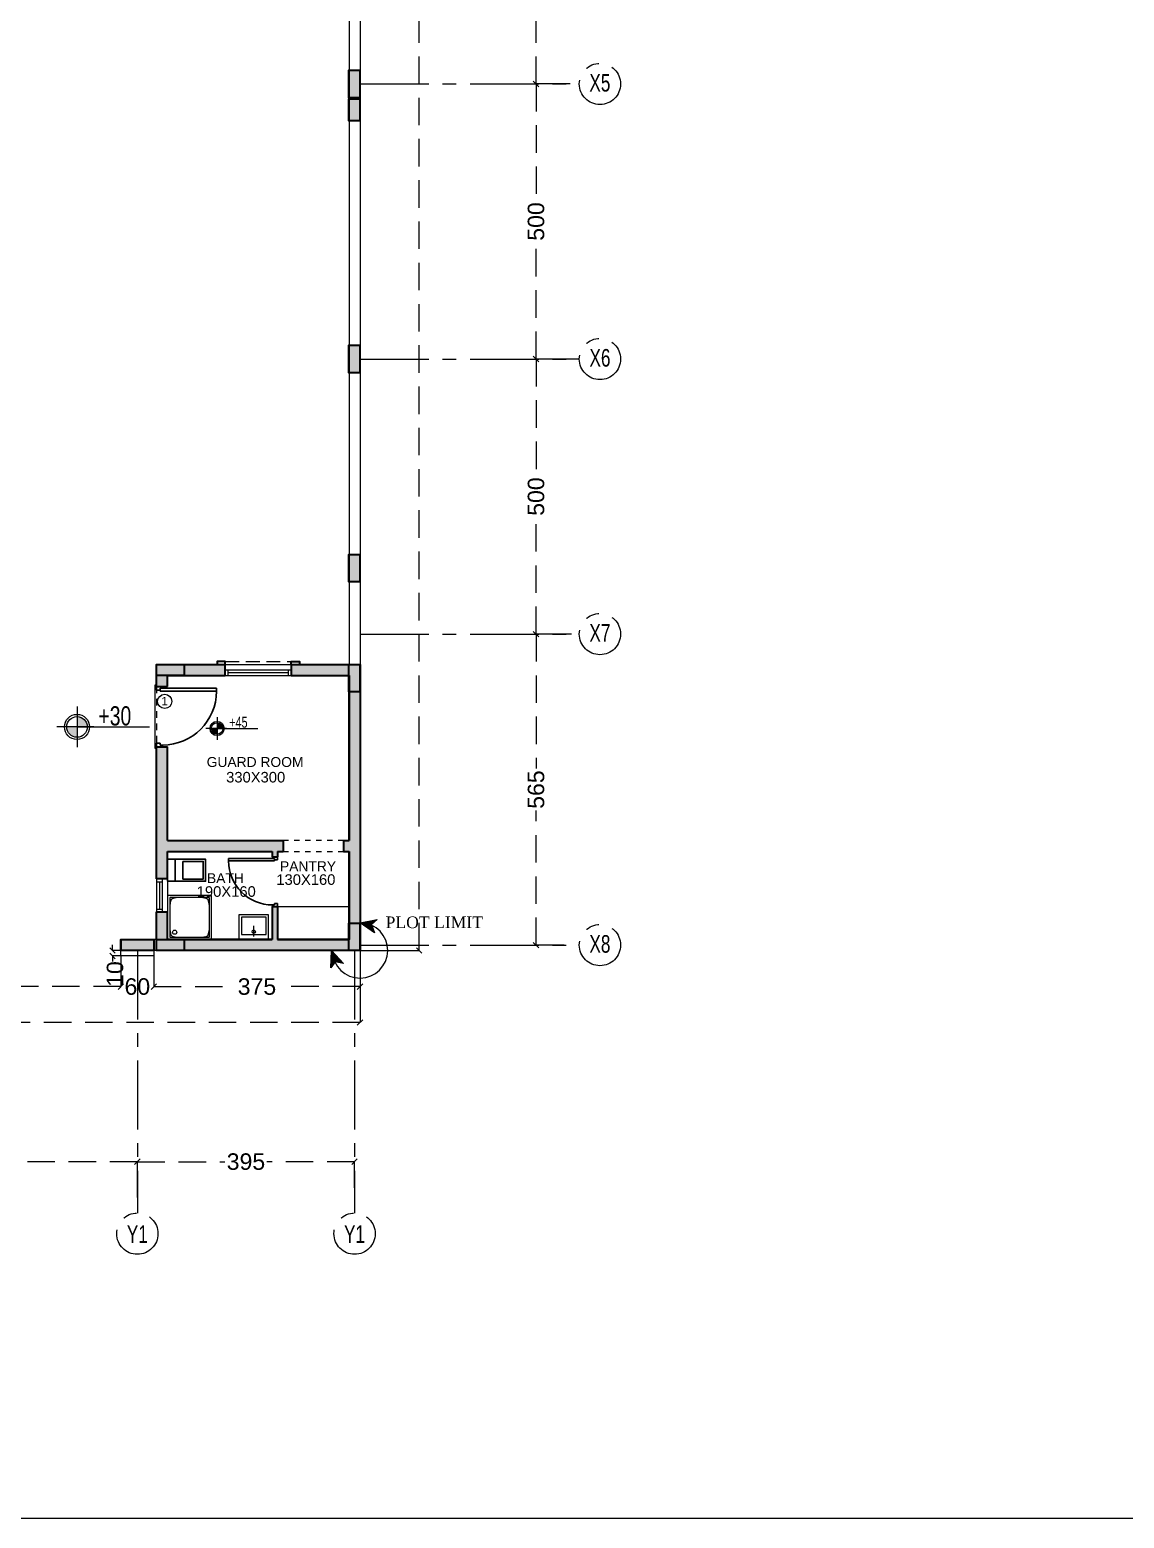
# Model space of a CAD drawing. Header units: inches. Extents: x -114 to 635, y -137 to 57.
# Drawn here: x 55.58 to 75.48, y -113.41 to -86.36 of the extents above; entities that cross this region are included whole.
import ezdxf
from ezdxf.enums import TextEntityAlignment as Align

# ---------------------------------------------------------------- set-up
doc = ezdxf.new("R2010")
doc.units = ezdxf.units.IN
doc.header["$MEASUREMENT"] = 0
doc.header["$PDMODE"] = 98
for name, pattern in [('( Hidden )', [0.375, 0.25, -0.125]), ('ABOOD', [0.375, 0.25, -0.125]), ('CENTER', [2, 1.25, -0.25, 0.25, -0.25]), ('CENTERX2', [4, 2.5, -0.5, 0.5, -0.5]), ('DASHED', [0.75, 0.5, -0.25]), ('HIDDEN', [0.375, 0.25, -0.125])]:
    doc.linetypes.add(name, pattern=pattern)
doc.layers.get('0').update_dxf_attribs({"lineweight": 5})
doc.layers.get('Defpoints').update_dxf_attribs({"lineweight": 5})
for name, color, linetype, lineweight in [('A-ARCHITRAVE', 1, 'HIDDEN', 5), ('A-ARROW', 1, 'Continuous', 5), ('A-PLOT LIMIT', 1, 'Continuous', 0), ('A-RAILING', 31, 'Continuous', 5), ('A-REFLECT DOWN', 8, 'Continuous', 5), ('A-text', 111, 'Continuous', 5), ('AXIS DIMENSION', 8, 'Continuous', 5), ('BORDER A2', 7, 'Continuous', 50), ('BOUNDARY WALL', 3, 'Continuous', 18), ('COLUMNS HATCH', 1, 'Continuous', 5), ('DIM-OUT', 3, 'Continuous', 13), ('DOOR', 1, 'Continuous', 5), ('E-C', 6, 'Continuous', 5), ('FIXTURE', 5, 'Continuous', 5), ('HATCH', 15, 'Continuous', 0), ('LEVEL SYMBOL', 8, 'Continuous', 5), ('New_Structural - Bearing_Pen_No__27', 7, 'Continuous', 35), ('PROPOSED COLUMNS', 6, 'Continuous', 30), ('STAIR', 1, 'Continuous', 5), ('WALL PROPOSED', 7, 'Continuous', 30), ('WINDOWS', 5, 'Continuous', 5)]:
    doc.layers.add(name, color=color, linetype=linetype, lineweight=lineweight)
doc.layers.add('A-TEXT-1', color=10, linetype='Continuous')
doc.layers.add('AXIES', color=7, linetype='CENTER', lineweight=0, true_color=0x949596)
doc.styles.add('002-F.FLOOR PLAN$0$xref plans$0$ATTRIBUTE', font='BKANT.TTF')
doc.styles.add('Arial', font='arial.ttf')
doc.styles.add('ARIAL-GRID', font='arial.ttf', dxfattribs={"width": 0.7, "height": 320})
doc.styles.add('BORDER', font='times.ttf', dxfattribs={"height": 0.2})
doc.styles.add('GROUND FLOOR XREF - option 3$0$ROMANS', font='arial.ttf')
doc.styles.add('GROUND FLOOR XREF - option 3$0$STYLE1', font='arial.ttf', dxfattribs={"height": 30})
doc.dimstyles.new('SITE RASH', dxfattribs={"dimtxt": 0.3, "dimasz": 0.1, "dimexe": 0, "dimexo": 0, "dimgap": 0.05, "dimtad": 0, "dimdec": 0, "dimlfac": 100, "dimzin": 0, "dimdsep": 46, "dimtxsty": 'Arial', "dimblk": 'OBLIQUE', "dimcen": 0.05, "dimclrd": 256, "dimclre": 256, "dimclrt": 256, "dimadec": 0, "dimazin": 0, "dimtfac": 10, "dimtdec": 0, "dimtix": 1, "dimtofl": 0, "dimtmove": 1, "dimatfit": 2, "dimldrblk": 'OBLIQUE', "dimfxl": 0.05, "dimtolj": 1, "dimtzin": 0, "dimlwd": -1, "dimlwe": -1, "dimarcsym": 0})

# ---------------------------------------------------------------- blocks, each defined once
blk = doc.blocks.new('_Oblique')
at = {"color": 0, "lineweight": -2}
blk.add_line((-0.5, -0.5), (0.5, 0.5), dxfattribs=at)
blk = doc.blocks.new('*D765')
at = {"layer": 'Defpoints', "color": 0, "transparency": 16777216}
for p in [(61.582, -67.094), (61.582, -103.094), (62.656, -103.094)]:
    blk.add_point(p, dxfattribs=at)
at = {"layer": 'DIM-OUT', "transparency": 16777216}
for p, q in [((61.582, -67.094), (62.656, -67.094)), ((61.582, -103.094), (62.656, -103.094))]:
    blk.add_line(p, q, dxfattribs=at)
at = {"layer": 'DIM-OUT', "color": 1, "linetype": 'DASHED', "transparency": 16777216}
for p, q in [((62.656, -67.094), (62.656, -84.596)), ((62.656, -103.094), (62.656, -85.591))]:
    blk.add_line(p, q, dxfattribs=at)
at = {"layer": 'DIM-OUT', "color": 1, "transparency": 16777216, "xscale": 0.1, "yscale": 0.1, "zscale": 0.1}
for p, rotation in [((62.656, -67.094), 90), ((62.656, -103.094), 270)]:
    blk.add_blockref('_Oblique', p, dxfattribs=dict(at, rotation=rotation))
at = {"layer": 'DIM-OUT', "transparency": 16777216, "insert": (62.656, -85.094), "char_height": 0.3, "attachment_point": 5, "rotation": 90, "style": 'Arial'}
blk.add_mtext('\\A1;3600', dxfattribs=at)
blk = doc.blocks.new('*D768')
at = {"layer": 'Defpoints', "color": 0, "transparency": 16777216}
for p in [(57.232, -103.194), (57.832, -103.194), (57.832, -103.752)]:
    blk.add_point(p, dxfattribs=at)
at = {"layer": 'DIM-OUT', "transparency": 16777216}
for p, q in [((57.232, -103.194), (57.232, -103.752)), ((57.832, -103.194), (57.832, -103.752))]:
    blk.add_line(p, q, dxfattribs=at)
at = {"layer": 'DIM-OUT', "color": 1, "linetype": 'DASHED', "transparency": 16777216}
for p, q in [((57.232, -103.752), (57.132, -103.752)), ((57.832, -103.752), (57.932, -103.752))]:
    blk.add_line(p, q, dxfattribs=at)
at = {"layer": 'DIM-OUT', "color": 1, "transparency": 16777216, "xscale": 0.1, "yscale": 0.1, "zscale": 0.1}
blk.add_blockref('_Oblique', (57.232, -103.752), dxfattribs=at)
at = {"layer": 'DIM-OUT', "color": 1, "transparency": 16777216, "xscale": 0.1, "yscale": 0.1, "zscale": 0.1, "rotation": 180}
blk.add_blockref('_Oblique', (57.832, -103.752), dxfattribs=at)
at = {"layer": 'DIM-OUT', "transparency": 16777216, "insert": (57.532, -103.752), "char_height": 0.3, "attachment_point": 5, "style": 'Arial'}
blk.add_mtext('\\A1;60', dxfattribs=at)
blk = doc.blocks.new('*D769')
at = {"layer": 'Defpoints', "color": 0, "transparency": 16777216}
for p in [(28.382, -103.194), (61.582, -103.094), (61.582, -104.403)]:
    blk.add_point(p, dxfattribs=at)
at = {"layer": 'DIM-OUT', "transparency": 16777216}
for p, q in [((28.382, -103.194), (28.382, -104.403)), ((61.582, -103.094), (61.582, -104.403))]:
    blk.add_line(p, q, dxfattribs=at)
at = {"layer": 'DIM-OUT', "color": 1, "linetype": 'DASHED', "transparency": 16777216}
for p, q in [((28.382, -104.403), (44.494, -104.403)), ((61.582, -104.403), (45.489, -104.403))]:
    blk.add_line(p, q, dxfattribs=at)
at = {"layer": 'DIM-OUT', "color": 1, "transparency": 16777216, "xscale": 0.1, "yscale": 0.1, "zscale": 0.1, "rotation": 180}
blk.add_blockref('_Oblique', (28.382, -104.403), dxfattribs=at)
at = {"layer": 'DIM-OUT', "color": 1, "transparency": 16777216, "xscale": 0.1, "yscale": 0.1, "zscale": 0.1}
blk.add_blockref('_Oblique', (61.582, -104.403), dxfattribs=at)
at = {"layer": 'DIM-OUT', "transparency": 16777216, "insert": (44.992, -104.403), "char_height": 0.3, "attachment_point": 5, "style": 'Arial'}
blk.add_mtext('\\A1;3320', dxfattribs=at)
blk = doc.blocks.new('*D771')
at = {"layer": 'Defpoints', "color": 0, "transparency": 16777216}
for p in [(52.231, -103.194), (57.232, -103.194), (52.231, -103.752)]:
    blk.add_point(p, dxfattribs=at)
at = {"layer": 'DIM-OUT', "transparency": 16777216}
for p, q in [((52.231, -103.194), (52.231, -103.752)), ((57.232, -103.194), (57.232, -103.752))]:
    blk.add_line(p, q, dxfattribs=at)
at = {"layer": 'DIM-OUT', "color": 1, "linetype": 'DASHED', "transparency": 16777216}
for p, q in [((52.231, -103.752), (54.351, -103.752)), ((57.232, -103.752), (55.112, -103.752))]:
    blk.add_line(p, q, dxfattribs=at)
at = {"layer": 'DIM-OUT', "color": 1, "transparency": 16777216, "xscale": 0.1, "yscale": 0.1, "zscale": 0.1, "rotation": 180}
blk.add_blockref('_Oblique', (52.231, -103.752), dxfattribs=at)
at = {"layer": 'DIM-OUT', "color": 1, "transparency": 16777216, "xscale": 0.1, "yscale": 0.1, "zscale": 0.1}
blk.add_blockref('_Oblique', (57.232, -103.752), dxfattribs=at)
at = {"layer": 'DIM-OUT', "transparency": 16777216, "insert": (54.731, -103.752), "char_height": 0.3, "attachment_point": 5, "style": 'Arial'}
blk.add_mtext('\\A1;500', dxfattribs=at)
blk = doc.blocks.new('*D779')
at = {"layer": 'Defpoints', "color": 0, "transparency": 16777216}
for p in [(57.081, -103.094), (57.232, -103.094), (57.232, -103.194)]:
    blk.add_point(p, dxfattribs=at)
at = {"layer": 'DIM-OUT', "color": 1, "linetype": 'DASHED', "transparency": 16777216}
for p, q in [((57.081, -103.094), (57.081, -102.994)), ((57.081, -103.194), (57.081, -103.294))]:
    blk.add_line(p, q, dxfattribs=at)
at = {"layer": 'DIM-OUT', "transparency": 16777216}
for p, q in [((57.232, -103.094), (57.081, -103.094)), ((57.232, -103.194), (57.081, -103.194))]:
    blk.add_line(p, q, dxfattribs=at)
at = {"layer": 'DIM-OUT', "color": 1, "transparency": 16777216, "xscale": 0.1, "yscale": 0.1, "zscale": 0.1}
for p, rotation in [((57.081, -103.094), 270), ((57.081, -103.194), 90)]:
    blk.add_blockref('_Oblique', p, dxfattribs=dict(at, rotation=rotation))
at = {"layer": 'DIM-OUT', "transparency": 16777216, "insert": (57.127, -103.523), "char_height": 0.3, "attachment_point": 5, "rotation": 90, "style": 'Arial'}
blk.add_mtext('\\A1;10', dxfattribs=at)
blk = doc.blocks.new('*D780')
at = {"layer": 'Defpoints', "color": 0, "transparency": 16777216}
for p in [(57.832, -103.194), (61.582, -103.094), (61.582, -103.752)]:
    blk.add_point(p, dxfattribs=at)
at = {"layer": 'DIM-OUT', "transparency": 16777216}
for p, q in [((57.832, -103.194), (57.832, -103.752)), ((61.582, -103.094), (61.582, -103.752))]:
    blk.add_line(p, q, dxfattribs=at)
at = {"layer": 'DIM-OUT', "color": 1, "linetype": 'DASHED', "transparency": 16777216}
for p, q in [((57.832, -103.752), (59.324, -103.752)), ((61.582, -103.752), (60.089, -103.752))]:
    blk.add_line(p, q, dxfattribs=at)
at = {"layer": 'DIM-OUT', "color": 1, "transparency": 16777216, "xscale": 0.1, "yscale": 0.1, "zscale": 0.1, "rotation": 180}
blk.add_blockref('_Oblique', (57.832, -103.752), dxfattribs=at)
at = {"layer": 'DIM-OUT', "color": 1, "transparency": 16777216, "xscale": 0.1, "yscale": 0.1, "zscale": 0.1}
blk.add_blockref('_Oblique', (61.582, -103.752), dxfattribs=at)
at = {"layer": 'DIM-OUT', "transparency": 16777216, "insert": (59.707, -103.752), "char_height": 0.3, "attachment_point": 5, "style": 'Arial'}
blk.add_mtext('\\A1;375', dxfattribs=at)
blk = doc.blocks.new('DSADAASDASDASASDASASDASASDASASDAS')
at = {"layer": 'COLUMNS HATCH'}
for points in [[(906.8, -97.005), (906.6, -97.005), (906.6, -96.505), (906.8, -96.505)], [(906.8, -97.425), (906.6, -97.425), (906.6, -97.025), (906.8, -97.025)], [(906.8, -102.005), (906.6, -102.005), (906.6, -101.505), (906.8, -101.505)], [(906.8, -105.805), (906.6, -105.805), (906.6, -105.305), (906.8, -105.305)], [(903.1, -107.505), (903.1, -107.305), (903.6, -107.305), (903.6, -107.505)], [(906.8, -107.805), (906.6, -107.805), (906.6, -107.305), (906.8, -107.305)], [(906.8, -112.507), (906.6, -112.507), (906.6, -112.007), (906.8, -112.007)], [(902.45, -112.507), (902.45, -112.307), (903.051, -112.307), (903.051, -112.507)], [(903.1, -112.505), (903.1, -112.305), (903.6, -112.305), (903.6, -112.505)]]:
    blk.add_hatch(color=256, dxfattribs=at).paths.add_polyline_path(points)
at = {"layer": 'PROPOSED COLUMNS'}
for points in [[(906.8, -97.005), (906.6, -97.005), (906.6, -96.505), (906.8, -96.505)], [(906.8, -97.425), (906.6, -97.425), (906.6, -97.025), (906.8, -97.025)], [(906.8, -102.005), (906.6, -102.005), (906.6, -101.505), (906.8, -101.505)], [(906.8, -105.805), (906.6, -105.805), (906.6, -105.305), (906.8, -105.305)], [(903.1, -107.505), (903.1, -107.305), (903.6, -107.305), (903.6, -107.505)], [(906.8, -107.805), (906.6, -107.805), (906.6, -107.305), (906.8, -107.305)], [(906.8, -112.507), (906.6, -112.507), (906.6, -112.007), (906.8, -112.007)], [(902.45, -112.507), (902.45, -112.307), (903.051, -112.307), (903.051, -112.507)], [(903.1, -112.505), (903.1, -112.305), (903.6, -112.305), (903.6, -112.505)]]:
    blk.add_lwpolyline(points, close=True, dxfattribs=at)
blk = doc.blocks.new('WSA-GRID')
at = {"layer": 'AXIES', "style": 'ARIAL-GRID', "width": 0.7}
blk.add_attdef('GRID', text='', height=320, dxfattribs=at).set_placement((0, 522), align=Align.MIDDLE_CENTER)
blk = doc.blocks.new('*D989')
at = {"layer": 'AXIS DIMENSION', "transparency": 16777216}
for p, q in [((65.371, -82.344), (64.783, -82.344)), ((65.4, -87.344), (64.783, -87.344))]:
    blk.add_line(p, q, dxfattribs=at)
at = {"layer": 'AXIS DIMENSION', "color": 17, "linetype": 'DASHED', "transparency": 16777216}
for p, q in [((64.783, -82.344), (64.783, -84.463)), ((64.783, -87.344), (64.783, -85.225))]:
    blk.add_line(p, q, dxfattribs=at)
at = {"layer": 'Defpoints', "color": 0, "transparency": 16777216}
for p in [(65.371, -82.344), (64.783, -87.344), (65.4, -87.344)]:
    blk.add_point(p, dxfattribs=at)
at = {"layer": 'AXIS DIMENSION', "color": 17, "transparency": 16777216, "xscale": 0.1, "yscale": 0.1, "zscale": 0.1}
for p, rotation in [((64.783, -82.344), 90), ((64.783, -87.344), 270)]:
    blk.add_blockref('_Oblique', p, dxfattribs=dict(at, rotation=rotation))
at = {"layer": 'AXIS DIMENSION', "color": 3, "transparency": 16777216, "insert": (64.783, -84.844), "char_height": 0.3, "attachment_point": 5, "rotation": 90, "style": 'Arial'}
blk.add_mtext('\\A1;500', dxfattribs=at)
blk = doc.blocks.new('*D990')
at = {"layer": 'AXIS DIMENSION', "transparency": 16777216}
for p, q in [((65.4, -87.344), (64.783, -87.344)), ((65.569, -92.344), (64.783, -92.344))]:
    blk.add_line(p, q, dxfattribs=at)
at = {"layer": 'AXIS DIMENSION', "color": 17, "linetype": 'DASHED', "transparency": 16777216}
for p, q in [((64.783, -87.344), (64.783, -89.463)), ((64.783, -92.344), (64.783, -90.225))]:
    blk.add_line(p, q, dxfattribs=at)
at = {"layer": 'Defpoints', "color": 0, "transparency": 16777216}
for p in [(65.4, -87.344), (64.783, -92.344), (65.569, -92.344)]:
    blk.add_point(p, dxfattribs=at)
at = {"layer": 'AXIS DIMENSION', "color": 17, "transparency": 16777216, "xscale": 0.1, "yscale": 0.1, "zscale": 0.1}
for p, rotation in [((64.783, -87.344), 90), ((64.783, -92.344), 270)]:
    blk.add_blockref('_Oblique', p, dxfattribs=dict(at, rotation=rotation))
at = {"layer": 'AXIS DIMENSION', "color": 3, "transparency": 16777216, "insert": (64.783, -89.844), "char_height": 0.3, "attachment_point": 5, "rotation": 90, "style": 'Arial'}
blk.add_mtext('\\A1;500', dxfattribs=at)
blk = doc.blocks.new('*D991')
at = {"layer": 'AXIS DIMENSION', "transparency": 16777216}
for p, q in [((65.569, -92.344), (64.783, -92.344)), ((65.429, -97.344), (64.783, -97.344))]:
    blk.add_line(p, q, dxfattribs=at)
at = {"layer": 'AXIS DIMENSION', "color": 17, "linetype": 'DASHED', "transparency": 16777216}
for p, q in [((64.783, -92.344), (64.783, -94.463)), ((64.783, -97.344), (64.783, -95.225))]:
    blk.add_line(p, q, dxfattribs=at)
at = {"layer": 'Defpoints', "color": 0, "transparency": 16777216}
for p in [(65.569, -92.344), (64.783, -97.344), (65.429, -97.344)]:
    blk.add_point(p, dxfattribs=at)
at = {"layer": 'AXIS DIMENSION', "color": 17, "transparency": 16777216, "xscale": 0.1, "yscale": 0.1, "zscale": 0.1}
for p, rotation in [((64.783, -92.344), 90), ((64.783, -97.344), 270)]:
    blk.add_blockref('_Oblique', p, dxfattribs=dict(at, rotation=rotation))
at = {"layer": 'AXIS DIMENSION', "color": 3, "transparency": 16777216, "insert": (64.783, -94.844), "char_height": 0.3, "attachment_point": 5, "rotation": 90, "style": 'Arial'}
blk.add_mtext('\\A1;500', dxfattribs=at)
blk = doc.blocks.new('*D992')
at = {"layer": 'AXIS DIMENSION', "transparency": 16777216}
for p, q in [((65.429, -97.344), (64.783, -97.344)), ((65.292, -102.997), (64.783, -102.997))]:
    blk.add_line(p, q, dxfattribs=at)
at = {"layer": 'AXIS DIMENSION', "color": 17, "linetype": 'DASHED', "transparency": 16777216}
for p, q in [((64.783, -97.344), (64.783, -99.788)), ((64.783, -102.997), (64.783, -100.553))]:
    blk.add_line(p, q, dxfattribs=at)
at = {"layer": 'Defpoints', "color": 0, "transparency": 16777216}
for p in [(65.429, -97.344), (64.783, -102.997), (65.292, -102.997)]:
    blk.add_point(p, dxfattribs=at)
at = {"layer": 'AXIS DIMENSION', "color": 17, "transparency": 16777216, "xscale": 0.1, "yscale": 0.1, "zscale": 0.1}
for p, rotation in [((64.783, -97.344), 90), ((64.783, -102.997), 270)]:
    blk.add_blockref('_Oblique', p, dxfattribs=dict(at, rotation=rotation))
at = {"layer": 'AXIS DIMENSION', "color": 3, "transparency": 16777216, "insert": (64.783, -100.17), "char_height": 0.3, "attachment_point": 5, "rotation": 90, "style": 'Arial'}
blk.add_mtext('\\A1;565', dxfattribs=at)
blk = doc.blocks.new('*D999')
at = {"layer": 'AXIS DIMENSION', "transparency": 16777216}
for p, q in [((51.981, -107.437), (51.981, -106.934)), ((57.532, -107.585), (57.532, -106.934))]:
    blk.add_line(p, q, dxfattribs=at)
at = {"layer": 'AXIS DIMENSION', "color": 17, "linetype": 'DASHED', "transparency": 16777216}
for p, q in [((51.981, -106.934), (54.374, -106.934)), ((57.532, -106.934), (55.139, -106.934))]:
    blk.add_line(p, q, dxfattribs=at)
at = {"layer": 'Defpoints', "color": 0, "transparency": 16777216}
for p in [(57.532, -106.934), (51.981, -107.437), (57.532, -107.585)]:
    blk.add_point(p, dxfattribs=at)
at = {"layer": 'AXIS DIMENSION', "color": 17, "transparency": 16777216, "xscale": 0.1, "yscale": 0.1, "zscale": 0.1, "rotation": 180}
blk.add_blockref('_Oblique', (51.981, -106.934), dxfattribs=at)
at = {"layer": 'AXIS DIMENSION', "color": 17, "transparency": 16777216, "xscale": 0.1, "yscale": 0.1, "zscale": 0.1}
blk.add_blockref('_Oblique', (57.532, -106.934), dxfattribs=at)
at = {"layer": 'AXIS DIMENSION', "color": 3, "transparency": 16777216, "insert": (54.756, -106.934), "char_height": 0.3, "attachment_point": 5, "style": 'Arial'}
blk.add_mtext('\\A1;555', dxfattribs=at)
blk = doc.blocks.new('*D1000')
at = {"layer": 'AXIS DIMENSION', "transparency": 16777216}
for p, q in [((57.532, -107.585), (57.532, -106.934)), ((61.482, -107.408), (61.482, -106.934))]:
    blk.add_line(p, q, dxfattribs=at)
at = {"layer": 'AXIS DIMENSION', "color": 17, "linetype": 'DASHED', "transparency": 16777216}
for p, q in [((57.532, -106.934), (59.124, -106.934)), ((61.482, -106.934), (59.889, -106.934))]:
    blk.add_line(p, q, dxfattribs=at)
at = {"layer": 'Defpoints', "color": 0, "transparency": 16777216}
for p in [(61.482, -106.934), (61.482, -107.408), (57.532, -107.585)]:
    blk.add_point(p, dxfattribs=at)
at = {"layer": 'AXIS DIMENSION', "color": 17, "transparency": 16777216, "xscale": 0.1, "yscale": 0.1, "zscale": 0.1, "rotation": 180}
blk.add_blockref('_Oblique', (57.532, -106.934), dxfattribs=at)
at = {"layer": 'AXIS DIMENSION', "color": 17, "transparency": 16777216, "xscale": 0.1, "yscale": 0.1, "zscale": 0.1}
blk.add_blockref('_Oblique', (61.482, -106.934), dxfattribs=at)
at = {"layer": 'AXIS DIMENSION', "color": 3, "transparency": 16777216, "insert": (59.507, -106.934), "char_height": 0.3, "attachment_point": 5, "style": 'Arial'}
blk.add_mtext('\\A1;395', dxfattribs=at)
blk = doc.blocks.new('A$C0E3A7F21')
at = {"layer": 'FIXTURE'}
for p, q in [((-1.387, -1.124), (-2.187, -1.124)), ((-2.187, -1.124), (-2.187, -1.924)), ((-2.147, -1.173), (-2.147, -1.875)), ((-2.133, -1.226), (-2.147, -1.307)), ((-1.436, -1.164), (-2.138, -1.164)), ((-2.005, -1.164), (-2.086, -1.179)), ((-1.488, -1.179), (-1.569, -1.164)), ((-1.427, -1.307), (-1.441, -1.226)), ((-1.427, -1.875), (-1.427, -1.173)), ((-1.387, -1.924), (-1.387, -1.124)), ((-2.147, -1.742), (-2.133, -1.823)), ((-2.138, -1.884), (-1.436, -1.884)), ((-2.086, -1.87), (-2.005, -1.884)), ((-1.569, -1.884), (-1.488, -1.87)), ((-1.441, -1.823), (-1.427, -1.742)), ((-2.187, -1.924), (-1.387, -1.924))]:
    blk.add_line(p, q, dxfattribs=at)
blk.add_circle((-1.518, -1.795), 0.0378, dxfattribs=at)
for centre, radius, start, end in [((-2.138, -1.173), 0.00889, 90, 180.001), ((-2.076, -1.235), 0.0578, 99.934, 170.066), ((-1.498, -1.235), 0.0578, 9.933, 80.066), ((-1.436, -1.173), 0.00889, 0.002, 90.003), ((-2.138, -1.875), 0.00889, 180, 270), ((-2.076, -1.813), 0.0578, 189.934, 260.067), ((-1.498, -1.813), 0.0578, 279.933, 350.066), ((-1.436, -1.875), 0.00889, 270, 0)]:
    blk.add_arc(centre, radius, start, end, dxfattribs=at)
blk = doc.blocks.new('*U1167')
blk.add_line((0, -0.06), (0, -0.277))
at = {"flags": 128}
for points in [[(0.3, 0), (-0.3, 0), (-0.3, -0.5), (0.3, -0.5)], [(0.25, -0.1), (-0.25, -0.1), (-0.25, -0.45), (0.25, -0.45)]]:
    blk.add_lwpolyline(points, close=True, dxfattribs=at)
blk.add_circle((0, -0.156), 0.0354)
blk = doc.blocks.new('*U1166')
at = {"linetype": 'Continuous', "lineweight": 25}
blk.add_line((0.2, -0.14), (-0.2, -0.14), dxfattribs=at)
at = {"linetype": 'Continuous', "lineweight": 25, "flags": 128}
for points in [[(-0.2, 0), (0.2, 0), (0.2, -0.69), (-0.2, -0.69)], [(-0.16, -0.28), (-0.16, -0.65), (0.16, -0.65), (0.16, -0.28)]]:
    blk.add_lwpolyline(points, close=True, dxfattribs=at)
blk = doc.blocks.new('DOOR 1.00M')
at = {"layer": 'DOOR', "lineweight": 25}
for p, q in [((-0.1, 0.97), (-0.1, 1)), ((0, 0.94), (0, 1)), ((-0.06, 0.97), (-0.1, 0.97)), ((-0.06, 0.94), (-0.06, 0.97)), ((-0.06, 0.94), (0, 0.94)), ((-0.99, 0.08), (-0.06, 0.08)), ((-0.99, 0.08), (-0.99, 0.03)), ((-0.99, 0.03), (-0.06, 0.03)), ((-0.1, 0.03), (-0.1, 0)), ((-0.06, 0.08), (-0.06, 0.03)), ((-0.06, 0.06), (0, 0.06)), ((0, 0.06), (0, 0))]:
    blk.add_line(p, q, dxfattribs=at)
blk.add_arc((-0.1, 0.08), 0.89, 90, 180, dxfattribs=at)
blk = doc.blocks.new('002-F.FLOOR PLAN$0$xref plans$0$LVL-PL')
h = blk.add_hatch(color=256)
h.paths.add_polyline_path([(0, 0.123), (0, 0), (0.123, 0, 0.414214)])
h.paths.add_polyline_path([(0, 0), (-0.123, 0, 0.414214), (0, -0.123)])
for p, q in [((0, 0.242), (0, -0.242)), ((0.2, 0), (-0.242, 0)), ((0, 0), (0.865, 0))]:
    blk.add_line(p, q)
for radius in [0.15, 0.123]:
    blk.add_circle((0, 0), radius)
at = {"style": '002-F.FLOOR PLAN$0$xref plans$0$ATTRIBUTE', "width": 0.75, "flags": 12}
for tag, p in [('LEVEL', (0.517, 0.151)), ('POSITION', (0.517, -0.154))]:
    blk.add_attdef(tag, text='', height=0.2, dxfattribs=at).set_placement(p, align=Align.MIDDLE)

msp = doc.modelspace()

# ---------------------------------------------------------------- hatches: boundary and pattern name
at = {"layer": 'A-PLOT LIMIT'}
h = msp.add_hatch(color=256, dxfattribs=at)
h.dxf.hatch_style = 1
h.paths.add_polyline_path([(61.896, -102.531), (61.793, -102.625), (61.845, -102.773), (61.582, -102.591)])
h = msp.add_hatch(color=256, dxfattribs=at)
h.dxf.hatch_style = 1
h.paths.add_polyline_path([(61.281, -103.33), (61.128, -103.299), (61.048, -103.413), (61.065, -103.094)])
at = {"layer": 'HATCH', "true_color": 0x939598}
h = msp.add_hatch(color=252, dxfattribs=at)
h.dxf.hatch_style = 1
h.paths.add_polyline_path([(61.582, -97.894), (60.332, -97.894), (60.332, -98.094), (61.382, -98.094), (61.382, -101.094), (61.282, -101.094), (61.282, -101.294), (61.382, -101.294), (61.382, -102.894), (60.082, -102.894), (59.982, -102.894), (59.982, -102.894), (58.082, -102.894), (58.082, -102.894), (58.082, -102.394), (57.882, -102.394), (57.882, -103.094), (61.582, -103.094)])
h = msp.add_hatch(color=252, dxfattribs=at)
h.dxf.hatch_style = 1
h.paths.add_polyline_path([(58.082, -98.094), (59.132, -98.094), (59.132, -97.894), (57.882, -97.894), (57.882, -98.294), (58.082, -98.294)])
h = msp.add_hatch(color=252, dxfattribs=at)
h.dxf.hatch_style = 1
h.paths.add_polyline_path([(58.082, -101.094), (58.082, -99.394), (57.882, -99.394), (57.882, -101.794), (58.082, -101.794), (58.082, -101.294), (59.982, -101.294), (59.982, -101.394), (60.082, -101.394), (60.082, -101.294), (60.182, -101.294), (60.182, -101.094)])
h = msp.add_hatch(color=252, dxfattribs=at)
h.dxf.hatch_style = 1
h.paths.add_polyline_path([(60.082, -102.294), (59.982, -102.294), (59.982, -102.894), (60.082, -102.894)])

# ---------------------------------------------------------------- linework, layer by layer
at = {"layer": 'A-ARCHITRAVE', "linetype": 'DASHED', "ltscale": 0.2}
for p, q in [((61.282, -101.094), (60.182, -101.094)), ((60.182, -101.294), (61.282, -101.294))]:
    msp.add_line(p, q, dxfattribs=at)
at = {"layer": 'A-ARROW'}
msp.add_lwpolyline([(61.065, -103.094), (61.048, -103.413)], dxfattribs=at)
at = {"layer": 'A-PLOT LIMIT'}
for points in [[(61.896, -102.531), (61.793, -102.625), (61.845, -102.773), (61.582, -102.591)], [(61.281, -103.33), (61.128, -103.299), (61.048, -103.413), (61.065, -103.094)]]:
    msp.add_lwpolyline(points, close=True, dxfattribs=at)
msp.add_lwpolyline([(61.845, -102.773), (61.793, -102.625), (61.896, -102.531)], dxfattribs=at)
msp.add_arc((61.582, -103.094), 0.503, 181.6699, 88.1975, dxfattribs=at)
at = {"layer": 'A-RAILING'}
msp.add_line((57.231, -103.094), (57.231, -102.894), dxfattribs=at)
at = {"layer": 'A-REFLECT DOWN', "color": 8, "linetype": 'ABOOD', "lineweight": 0}
msp.add_lwpolyline([(59.132, -97.844), (60.332, -97.844)], dxfattribs=at)
at = {"layer": 'A-text'}
msp.add_circle((58.03, -98.567, -0.002), 0.129, dxfattribs=at)
at = {"layer": 'AXIES', "linetype": 'CENTERX2', "ltscale": 0.5}
for p, q in [((61.582, -87.344), (65.569, -87.344)), ((61.582, -92.344), (65.569, -92.344)), ((61.582, -97.344), (65.569, -97.344)), ((61.582, -102.997), (65.569, -102.997)), ((57.532, -103.097), (57.532, -107.867)), ((61.482, -103.097), (61.482, -107.867))]:
    msp.add_line(p, q, dxfattribs=at)
for centre in [(65.944, -87.344), (65.944, -92.344), (65.944, -97.344), (65.944, -102.997), (57.532, -108.242), (61.482, -108.242)]:
    msp.add_circle(centre, 0.375, dxfattribs=at)
at = {"layer": 'BORDER A2', "lineweight": 5}
msp.add_lwpolyline([(10.371, -113.415), (80.671, -113.415), (80.671, -55.815), (10.371, -55.815)], close=True, dxfattribs=at)
at = {"layer": 'BOUNDARY WALL'}
for points in [[(28.382, -67.094), (61.582, -67.094), (61.582, -97.894)], [(28.582, -102.894), (28.582, -67.294), (61.382, -67.294), (61.382, -97.894)], [(57.882, -102.894), (57.232, -102.894)], [(57.882, -103.094), (57.232, -103.094)]]:
    msp.add_lwpolyline(points, dxfattribs=at)
msp.add_lwpolyline([(57.232, -102.894), (57.832, -102.894), (57.832, -103.194), (57.232, -103.194)], close=True, dxfattribs=at)
at = {"layer": 'FIXTURE', "flags": 128}
msp.add_lwpolyline([(60.082, -102.294), (61.382, -102.294)], dxfattribs=at)
at = {"layer": 'New_Structural - Bearing_Pen_No__27', "color": 7, "linetype": 'Continuous', "lineweight": 35}
msp.add_line((57.232, -103.094), (57.231, -102.894), dxfattribs=at)
at = {"layer": 'STAIR'}
msp.add_lwpolyline([(57.882, -98.27), (57.852, -98.27), (57.852, -99.417), (57.882, -99.417)], dxfattribs=at)
at = {"layer": 'STAIR', "linetype": '( Hidden )', "ltscale": 0.5}
msp.add_lwpolyline([(57.882, -98.293), (57.882, -99.394)], dxfattribs=at)
at = {"layer": 'WALL PROPOSED', "linetype": 'Continuous'}
for p, q in [((58.082, -101.794), (57.882, -101.794)), ((57.882, -102.394), (58.082, -102.394))]:
    msp.add_line(p, q, dxfattribs=at)
at = {"layer": 'WALL PROPOSED', "linetype": 'Continuous', "flags": 128}
for points in [[(57.882, -98.294), (57.882, -97.894), (59.132, -97.894)], [(60.332, -97.894), (61.582, -97.894), (61.582, -103.094), (57.882, -103.094), (57.882, -102.394)], [(58.082, -98.094), (59.132, -98.094), (59.132, -97.894)], [(59.132, -97.894), (59.132, -97.894), (59.132, -97.844), (58.982, -97.844), (58.982, -97.894)], [(60.332, -97.894), (60.332, -97.894), (60.332, -97.844), (60.482, -97.844), (60.482, -97.894)], [(60.332, -97.894), (60.332, -98.094), (61.382, -98.094)], [(58.082, -98.294), (58.082, -98.094)], [(57.882, -98.294), (58.082, -98.294)], [(57.882, -99.394), (58.082, -99.394)], [(57.882, -101.794), (57.882, -99.394)], [(58.082, -101.094), (58.082, -99.394)], [(58.082, -101.094), (60.182, -101.094)], [(60.182, -101.094), (60.182, -101.294)], [(61.282, -101.094), (61.282, -101.294)], [(61.282, -101.094), (61.382, -101.094)], [(58.082, -101.794), (58.082, -101.294)], [(58.082, -101.294), (59.982, -101.294)], [(59.982, -101.294), (59.982, -101.394)], [(59.982, -101.394), (60.082, -101.394)], [(61.382, -101.294), (61.382, -102.894), (60.082, -102.894)], [(60.082, -101.294), (60.082, -101.394)], [(60.082, -101.294), (60.182, -101.294)], [(61.282, -101.294), (61.382, -101.294)], [(58.082, -102.894), (58.082, -102.394)], [(59.982, -102.294), (59.982, -102.894)], [(59.982, -102.294), (60.082, -102.294)], [(60.082, -102.294), (60.082, -102.894)], [(59.982, -102.894), (58.082, -102.894)]]:
    msp.add_lwpolyline(points, dxfattribs=at)
at = {"layer": 'WALL PROPOSED'}
msp.add_lwpolyline([(61.382, -98.094), (61.382, -101.094)], dxfattribs=at)
at = {"layer": 'WALL PROPOSED', "ltscale": 100, "elevation": 0}
for points in [[(61.382, -101.094), (61.382, -98.094)], [(60.082, -102.894), (61.382, -102.894), (61.382, -101.294)], [(58.082, -102.894), (59.982, -102.894)]]:
    msp.add_lwpolyline(points, dxfattribs=at)
at = {"layer": 'WINDOWS'}
for p, q in [((59.132, -97.994), (60.332, -97.994)), ((59.132, -98.094), (60.332, -98.094)), ((59.182, -98.094), (59.182, -97.994)), ((59.182, -98.044), (60.282, -98.044)), ((60.282, -98.094), (60.282, -97.994)), ((57.882, -101.794), (57.882, -102.394)), ((57.882, -101.844), (57.982, -101.844)), ((57.932, -101.844), (57.932, -102.344)), ((57.982, -101.794), (57.982, -102.394)), ((57.882, -102.344), (57.982, -102.344))]:
    msp.add_line(p, q, dxfattribs=at)
msp.add_lwpolyline([(59.132, -97.894), (60.332, -97.894)], dxfattribs=at)
at = {"layer": 'WINDOWS', "color": 8, "lineweight": 0}
msp.add_lwpolyline([(58.082, -101.794), (58.082, -102.394)], dxfattribs=at)

# ---------------------------------------------------------------- block references
at = {"rotation": 180}
for p, xscale, yscale, zscale in [((57.882, -98.294), 1.099999999999965, 1.099999999999965, 1.099999999999965), ((60.082, -101.394), -0.9000000000000055, 0.9000000000000055, 0.9000000000000055)]:
    msp.add_blockref('DOOR 1.00M', p, dxfattribs=dict(at, xscale=xscale, yscale=yscale, zscale=zscale))
at = {"layer": 'AXIES', "color": 251, "linetype": 'CENTERX2'}
ref = msp.add_blockref('WSA-GRID', (65.932, -87.844), dxfattribs=dict(at, xscale=-0.001, yscale=0.001, zscale=0.001))
ref.add_attrib('GRID', 'X5', dxfattribs={"height": 0.32, "style": 'ARIAL-GRID', "width": 0.7}).set_placement((65.943, -87.322), align=Align.MIDDLE_CENTER)
ref = msp.add_blockref('WSA-GRID', (65.932, -92.844), dxfattribs=dict(at, xscale=-0.001, yscale=0.001, zscale=0.001))
ref.add_attrib('GRID', 'X6', dxfattribs={"height": 0.32, "style": 'ARIAL-GRID', "width": 0.7}).set_placement((65.945, -92.322), align=Align.MIDDLE_CENTER)
ref = msp.add_blockref('WSA-GRID', (65.932, -97.844), dxfattribs=dict(at, xscale=-0.001, yscale=0.001, zscale=0.001))
ref.add_attrib('GRID', 'X7', dxfattribs={"height": 0.32, "style": 'ARIAL-GRID', "width": 0.7}).set_placement((65.944, -97.322), align=Align.MIDDLE_CENTER)
ref = msp.add_blockref('WSA-GRID', (65.932, -103.497), dxfattribs=dict(at, xscale=-0.001, yscale=0.001, zscale=0.001))
ref.add_attrib('GRID', 'X8', dxfattribs={"height": 0.32, "style": 'ARIAL-GRID', "width": 0.7}).set_placement((65.944, -102.975), align=Align.MIDDLE_CENTER)
ref = msp.add_blockref('WSA-GRID', (57.532, -107.726), dxfattribs=dict(at, xscale=-0.001, yscale=0.001, zscale=0.001, rotation=180))
ref.add_attrib('GRID', 'Y1', dxfattribs={"height": 0.32, "style": 'ARIAL-GRID', "width": 0.7}).set_placement((57.532, -108.249), align=Align.MIDDLE_CENTER)
ref = msp.add_blockref('WSA-GRID', (61.482, -107.726), dxfattribs=dict(at, xscale=-0.001, yscale=0.001, zscale=0.001, rotation=180))
ref.add_attrib('GRID', 'Y1', dxfattribs={"height": 0.32, "style": 'ARIAL-GRID', "width": 0.7}).set_placement((61.482, -108.249), align=Align.MIDDLE_CENTER)
at = {"layer": 'E-C', "linetype": 'ByBlock'}
msp.add_blockref('DSADAASDASDASASDASASDASASDASASDAS', (-845.219, 9.411), dxfattribs=at)
at = {"layer": 'FIXTURE', "xscale": -1, "rotation": 90}
msp.add_blockref('*U1166', (58.082, -101.637), dxfattribs=at)
at = {"layer": 'FIXTURE', "rotation": 270}
msp.add_blockref('A$C0E3A7F21', (60.006, -104.281), dxfattribs=at)
at = {"layer": 'FIXTURE', "xscale": 0.9, "yscale": 0.9, "zscale": 0.9, "rotation": 180}
msp.add_blockref('*U1167', (59.649, -102.894, 0), dxfattribs=at)
at = {"layer": 'LEVEL SYMBOL', "linetype": 'Continuous', "lineweight": 0}
ref = msp.add_blockref('002-F.FLOOR PLAN$0$xref plans$0$LVL-PL', (56.435, -99.031), dxfattribs=dict(at, xscale=1.524000000000014, yscale=1.524000000000014, zscale=1.524000000000014))
ref.add_attrib('LEVEL', '+30', dxfattribs={"layer": '0', "lineweight": 5, "height": 0.35, "rotation": 360, "style": '002-F.FLOOR PLAN$0$xref plans$0$ATTRIBUTE', "width": 0.75}).set_placement((57.123, -98.83), align=Align.MIDDLE)
ref = msp.add_blockref('002-F.FLOOR PLAN$0$xref plans$0$LVL-PL', (58.982, -99.06), dxfattribs=dict(at, xscale=0.8572500000000078, yscale=0.8572500000000078, zscale=0.8572500000000078))
ref.add_attrib('LEVEL', '+45', dxfattribs={"layer": '0', "lineweight": 5, "height": 0.1969, "rotation": 360, "style": '002-F.FLOOR PLAN$0$xref plans$0$ATTRIBUTE', "width": 0.75}).set_placement((59.369, -98.947), align=Align.MIDDLE)

# ---------------------------------------------------------------- texts
at = {"layer": 'A-PLOT LIMIT', "style": 'BORDER'}
msp.add_text('PLOT LIMIT', height=0.2123, rotation=0.0171, dxfattribs=at).set_placement((62.046, -102.689))
at = {"layer": 'A-text'}
for s, height, style, p in [('1', 0.152, 'GROUND FLOOR XREF - option 3$0$STYLE1', (57.969, -98.637, -0.002)), ('GUARD ROOM', 0.18, 'GROUND FLOOR XREF - option 3$0$ROMANS', (58.793, -99.759))]:
    msp.add_text(s, height=height, dxfattribs=dict(at, style=style)).set_placement(p)
at = {"layer": 'A-text', "style": 'GROUND FLOOR XREF - option 3$0$ROMANS'}
for s, p in [('BATH', (59.134, -101.78, 0)), ('PANTRY', (60.636, -101.564, 0))]:
    msp.add_text(s, height=0.18, dxfattribs=at).set_placement(p, align=Align.MIDDLE_CENTER)
at = {"layer": 'A-TEXT-1', "style": 'GROUND FLOOR XREF - option 3$0$ROMANS'}
msp.add_text('330X300', height=0.192, dxfattribs=at).set_placement((59.147, -100.041))
for s, p in [('130X160', (60.597, -101.806)), ('190X160', (59.149, -102.023, 0))]:
    msp.add_text(s, height=0.192, dxfattribs=at).set_placement(p, align=Align.MIDDLE_CENTER)

# ---------------------------------------------------------------- dimensions: what is measured, and where the dimension line sits
at = {"layer": 'AXIS DIMENSION'}
for base, p1, p2, picture, middle in [((64.783, -87.344), (65.371, -82.344), (65.4, -87.344), '*D989', (64.783, -84.844)), ((64.783, -92.344), (65.4, -87.344), (65.569, -92.344), '*D990', (64.783, -89.844)), ((64.783, -97.344), (65.569, -92.344), (65.429, -97.344), '*D991', (64.783, -94.844)), ((64.783, -102.997), (65.429, -97.344), (65.292, -102.997), '*D992', (64.783, -100.17))]:
    dim = msp.add_linear_dim(base=base, p1=p1, p2=p2, angle=90, dimstyle='SITE RASH', override={"dimclrd": 17, "dimclrt": 3}, dxfattribs=at)
    dim.commit()
    dim.dimension.update_dxf_attribs({"geometry": picture, "text_midpoint": middle})
for base, p1, p2, picture, middle in [((57.532, -106.934), (51.981, -107.437), (57.532, -107.585), '*D999', (54.756, -106.934)), ((61.482, -106.934), (57.532, -107.585), (61.482, -107.408), '*D1000', (59.507, -106.934))]:
    dim = msp.add_linear_dim(base=base, p1=p1, p2=p2, dimstyle='SITE RASH', override={"dimclrd": 17, "dimclrt": 3}, dxfattribs=at)
    dim.commit()
    dim.dimension.update_dxf_attribs({"geometry": picture, "text_midpoint": middle})
at = {"layer": 'DIM-OUT'}
dim = msp.add_linear_dim(base=(62.656, -103.094), p1=(61.582, -67.094), p2=(61.582, -103.094), angle=90, dimstyle='SITE RASH', override={"dimclrd": 1}, dxfattribs=at)
dim.commit()
dim.dimension.update_dxf_attribs({"geometry": '*D765', "text_midpoint": (62.656, -85.094)})
dim = msp.add_linear_dim(base=(57.081, -103.094), p1=(57.232, -103.194), p2=(57.232, -103.094), angle=90, dimstyle='SITE RASH', override={"dimclrd": 1}, dxfattribs=at)
dim.commit()
dim.dimension.update_dxf_attribs({"geometry": '*D779', "text_midpoint": (57.127, -103.523), "dimtype": 160})
dim = msp.add_linear_dim(base=(61.582, -104.403), p1=(28.382, -103.194), p2=(61.582, -103.094), dimstyle='SITE RASH', override={"dimclrd": 1}, dxfattribs=at)
dim.commit()
dim.dimension.update_dxf_attribs({"geometry": '*D769', "text_midpoint": (44.992, -104.403), "dimtype": 160})
for base, p1, p2, picture, middle in [((52.231, -103.752), (57.232, -103.194), (52.231, -103.194), '*D771', (54.731, -103.752)), ((57.832, -103.752), (57.232, -103.194), (57.832, -103.194), '*D768', (57.532, -103.752)), ((61.582, -103.752), (57.832, -103.194), (61.582, -103.094), '*D780', (59.707, -103.752))]:
    dim = msp.add_linear_dim(base=base, p1=p1, p2=p2, dimstyle='SITE RASH', override={"dimclrd": 1}, dxfattribs=at)
    dim.commit()
    dim.dimension.update_dxf_attribs({"geometry": picture, "text_midpoint": middle})

doc.saveas('drawing.dxf')
